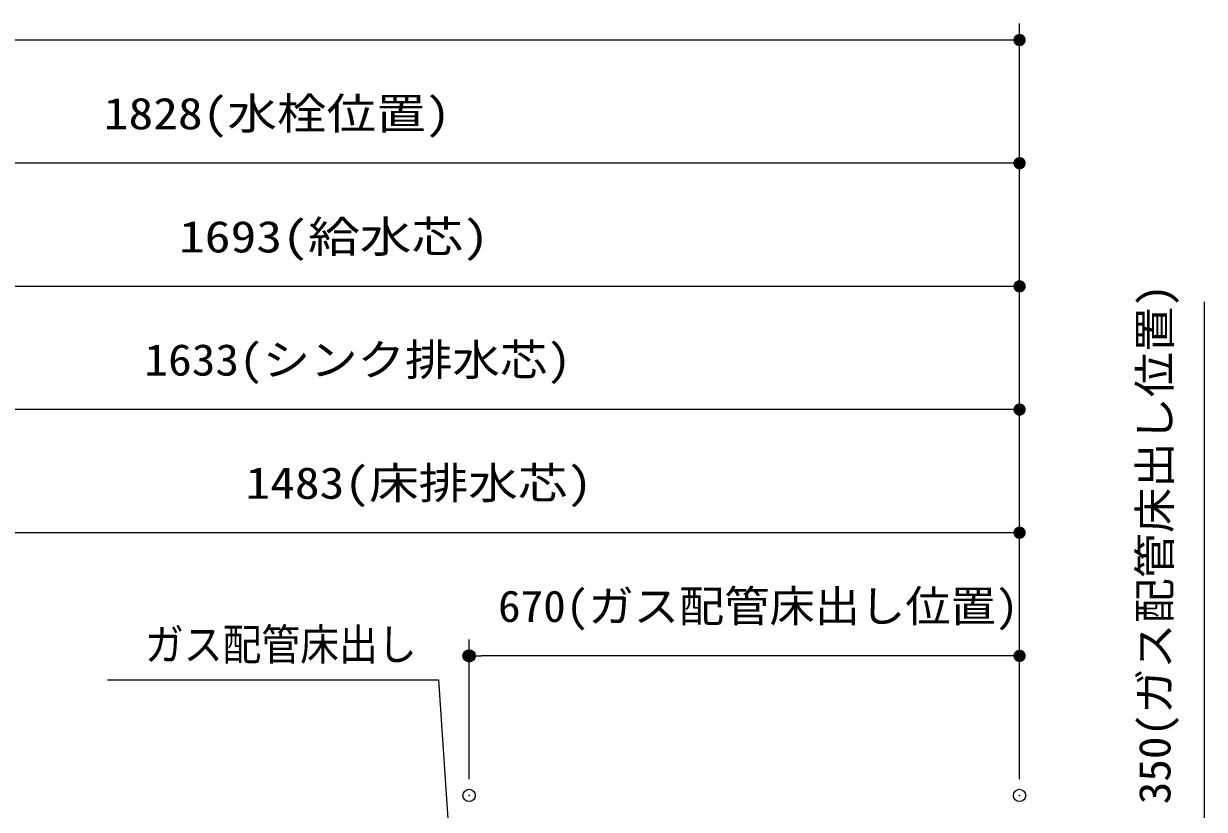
# Model space of a CAD drawing. Units: millimetres, scale not verified. Extents: x -9797 to 9797, y -4555 to 4555.
# Drawn here: x -6836 to -5399, y 1923 to 2880 of the extents above; entities that cross this region are included whole.
import ezdxf
from ezdxf.enums import TextEntityAlignment as Align

# ---------------------------------------------------------------- set-up
doc = ezdxf.new("R2010")
doc.units = ezdxf.units.MM
doc.header["$LTSCALE"] = 30
doc.header["$PDMODE"] = 32
doc.header["$PDSIZE"] = 15
for name, color, linetype, lineweight in [('0-0_0', 7, 'Continuous', 25), ('0-2_寸法ﾚｲﾔｰ', 30, 'Continuous', 13), ('0-3_DEFPOINTS', 7, 'Continuous', 25)]:
    doc.layers.add(name, color=color, linetype=linetype, lineweight=lineweight)
doc.styles.add('ＭＳ ゴシック', font='')
doc.styles.get('ＭＳ ゴシック').set_extended_font_data('MS Gothic')

# ---------------------------------------------------------------- blocks, each defined once
blk = doc.blocks.new('_DOT')
at = {"layer": '0-0_0', "color": 30}
blk.add_line((-15, 0), (-30, 0), dxfattribs=at)
for points in [[(0, 0), (-15, 0), (-14.88, 1.88)], [(0, 0), (-14.88, -1.88), (-15, 0)], [(0, 0), (-14.88, 1.88), (-14.53, 3.73)], [(0, 0), (-14.53, -3.73), (-14.88, -1.88)], [(0, 0), (-14.53, 3.73), (-13.95, 5.52)], [(0, 0), (-13.95, -5.52), (-14.53, -3.73)], [(0, 0), (-13.95, 5.52), (-13.14, 7.23)], [(0, 0), (-13.14, -7.23), (-13.95, -5.52)], [(0, 0), (-13.14, 7.23), (-12.14, 8.82)], [(0, 0), (-12.14, -8.82), (-13.14, -7.23)], [(0, 0), (-12.14, 8.82), (-10.93, 10.27)], [(0, 0), (-10.93, -10.27), (-12.14, -8.82)], [(0, 0), (-10.93, 10.27), (-9.56, 11.56)], [(0, 0), (-9.56, -11.56), (-10.93, -10.27)], [(0, 0), (-9.56, 11.56), (-8.04, 12.66)], [(0, 0), (-8.04, -12.66), (-9.56, -11.56)], [(0, 0), (-8.04, 12.66), (-6.39, 13.57)], [(0, 0), (-6.39, -13.57), (-8.04, -12.66)], [(0, 0), (-6.39, 13.57), (-4.64, 14.27)], [(0, 0), (-4.64, -14.27), (-6.39, -13.57)], [(0, 0), (-4.64, 14.27), (-2.81, 14.73)], [(0, 0), (-2.81, -14.73), (-4.64, -14.27)], [(0, 0), (-2.81, 14.73), (-0.94, 14.97)], [(0, 0), (-0.94, -14.97), (-2.81, -14.73)], [(0, 0), (-0.94, 14.97), (0.94, 14.97)], [(0, 0), (0.94, -14.97), (-0.94, -14.97)], [(0, 0), (0.94, 14.97), (2.81, 14.73)], [(0, 0), (2.81, 14.73), (4.64, 14.27)], [(0, 0), (4.64, 14.27), (6.39, 13.57)], [(0, 0), (6.39, 13.57), (8.04, 12.66)], [(0, 0), (8.04, 12.66), (9.56, 11.56)], [(0, 0), (9.56, 11.56), (10.93, 10.27)], [(0, 0), (10.93, 10.27), (12.14, 8.82)], [(0, 0), (12.14, 8.82), (13.14, 7.23)], [(0, 0), (13.14, 7.23), (13.95, 5.52)], [(0, 0), (13.95, 5.52), (14.53, 3.73)], [(0, 0), (14.53, 3.73), (14.88, 1.88)], [(0, 0), (14.88, 1.88), (15, 0)], [(0, 0), (2.81, -14.73), (0.94, -14.97)], [(0, 0), (4.64, -14.27), (2.81, -14.73)], [(0, 0), (6.39, -13.57), (4.64, -14.27)], [(0, 0), (8.04, -12.66), (6.39, -13.57)], [(0, 0), (9.56, -11.56), (8.04, -12.66)], [(0, 0), (10.93, -10.27), (9.56, -11.56)], [(0, 0), (12.14, -8.82), (10.93, -10.27)], [(0, 0), (13.14, -7.23), (12.14, -8.82)], [(0, 0), (13.95, -5.52), (13.14, -7.23)], [(0, 0), (14.53, -3.73), (13.95, -5.52)], [(0, 0), (14.88, -1.88), (14.53, -3.73)], [(0, 0), (15, 0), (14.88, -1.88)]]:
    blk.add_solid(points, dxfattribs=at)

msp = doc.modelspace()

# ---------------------------------------------------------------- linework, layer by layer
at = {"layer": '0-2_寸法ﾚｲﾔｰ'}
for p, q in [((-5623.56, 1960), (-5623.56, 2880)), ((-5638.56, 2860), (-7571.56, 2860)), ((-5623.56, 1960), (-5623.56, 2730)), ((-5638.56, 2710), (-7436.56, 2710)), ((-5623.56, 1960), (-5623.56, 2580)), ((-5638.56, 2560), (-7301.56, 2560)), ((-5398.56, 1885), (-5398.56, 2541.29)), ((-5623.56, 1960), (-5623.56, 2430)), ((-5638.56, 2410), (-7241.56, 2410)), ((-5623.56, 1960), (-5623.56, 2280)), ((-5638.56, 2260), (-7091.56, 2260)), ((-6293.56, 1960), (-6293.56, 2130)), ((-5623.56, 1960), (-5623.56, 2130)), ((-5638.56, 2110), (-6278.56, 2110))]:
    msp.add_line(p, q, dxfattribs=at)
msp.add_lwpolyline([(-6733.73, 2080.94), (-6331, 2080.94), (-6295.65, 1554.89)], dxfattribs=at)
at = {"layer": '0-3_DEFPOINTS'}
for p in [(-6293.56, 2110), (-6293.56, 1940), (-5623.56, 1940)]:
    msp.add_point(p, dxfattribs=at)

# ---------------------------------------------------------------- block references
at = {"layer": '0-2_寸法ﾚｲﾔｰ', "xscale": 0.5, "yscale": 0.5}
for p in [(-5623.56, 2860), (-5623.56, 2710), (-5623.56, 2560), (-5623.56, 2410), (-5623.56, 2260), (-5623.56, 2110)]:
    msp.add_blockref('_DOT', p, dxfattribs=at)
at = {"layer": '0-2_寸法ﾚｲﾔｰ', "xscale": 0.5, "yscale": 0.5, "rotation": 180}
msp.add_blockref('_DOT', (-6293.56, 2110), dxfattribs=at)

# ---------------------------------------------------------------- texts
at = {"layer": '0-2_寸法ﾚｲﾔｰ', "style": 'ＭＳ ゴシック'}
for s, height, width, p in [('1828(水栓位置)', 38.48, 1.15, (-6738.32, 2739.74)), ('1693(給水芯)', 38.48, 1.2, (-6646.82, 2589.74)), ('1633(シンク排水芯)', 38.49, 1.1, (-6688.82, 2439.74)), ('1483(床排水芯)', 38.48, 1.15, (-6565.82, 2289.74)), ('670(ガス配管床出し位置)', 38.48, 1.05, (-6258.37, 2139.74))]:
    msp.add_text(s, height=height, dxfattribs=dict(at, width=width)).set_placement(p, align=Align.BOTTOM_LEFT)
at = {"layer": '0-2_寸法ﾚｲﾔｰ', "style": 'ＭＳ ゴシック', "width": 1.05}
msp.add_text('350(ガス配管床出し位置)', height=38.48, rotation=90, dxfattribs=at).set_placement((-5428.3, 1929.29), align=Align.BOTTOM_LEFT)
at = {"layer": '0-2_寸法ﾚｲﾔｰ', "color": 7, "style": 'ＭＳ ゴシック', "width": 0.9}
msp.add_text('ガス配管床出し', height=38.49, dxfattribs=at).set_placement((-6688.23, 2093.09), align=Align.BOTTOM_LEFT)

doc.saveas('drawing.dxf')
